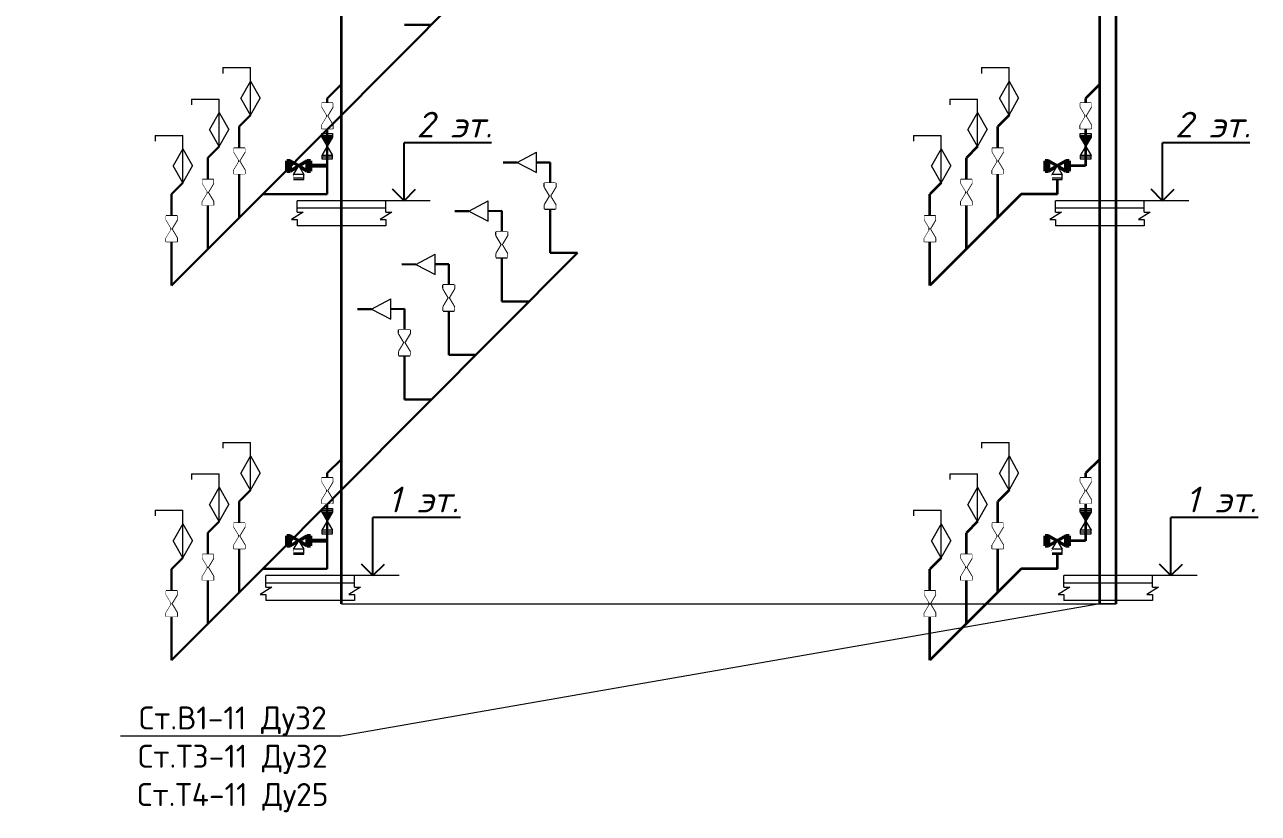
# Model space of a CAD drawing. Header units: millimetres. Extents: x -10178924 to 11692288, y -947381 to 58396.
# Drawn here: x 308076 to 317007, y -561091 to -555382 of the extents above; entities that cross this region are included whole.
import ezdxf
from ezdxf import colors
from ezdxf.entities.mleader import LeaderData, LeaderLine
from ezdxf.math import Vec2, Vec3

# ---------------------------------------------------------------- set-up
doc = ezdxf.new("R2010")
doc.units = ezdxf.units.MM
for name, color, linetype, lineweight in [('!Т3', 1, 'Continuous', 35), ('!Т4', 30, 'Continuous', 35), ('_К1', 30, 'Continuous', 50), ('Oborudowanie', 7, 'Continuous', 13), ('ВК_В1', 5, 'Continuous', 30), ('ВК_Т3', 1, 'Continuous', 35), ('МИП-M-Text', 7, 'Continuous', 0), ('Перекрытие ВК', 7, 'Continuous', 20)]:
    doc.layers.add(name, color=color, linetype=linetype, lineweight=lineweight)
for name, color, linetype in [('_надписи_вода', 7, 'Continuous'), ('PDF __В1_25_сталь', 5, 'Continuous'), ('ВК_Выноски', 7, 'Continuous')]:
    doc.layers.add(name, color=color, linetype=linetype)
doc.styles.add('ОЛЬГА', font='isocpeui.ttf', dxfattribs={"height": 280})
doc.styles.add('ТЕКСТ', font='arial.ttf', dxfattribs={"height": 200})

# ---------------------------------------------------------------- blocks, each defined once
blk = doc.blocks.new('dj plocica')
at = {"lineweight": 13}
for p, q in [((35.36, 0), (-35.36, 0)), ((-35.36, -9.15), (-35.36, 0)), ((35.36, -9.15), (35.36, 0)), ((-30.54, -9.15), (-39.84, -15.09)), ((-35.36, -5.84), (35.33, -5.84)), ((-35.36, -9.15), (-30.54, -9.15)), ((40.18, -9.15), (30.87, -15.09)), ((35.36, -9.15), (40.18, -9.15)), ((-39.84, -15.09), (-35.36, -15.09)), ((-35.36, -15.09), (-35.36, -20)), ((30.87, -15.09), (35.36, -15.09)), ((35.36, -15.09), (35.36, -20)), ((35.36, -20), (-35.36, -20))]:
    blk.add_line(p, q, dxfattribs=at)
blk = doc.blocks.new('A$Cba312637')
for p, q in [((-111, 9), (-111, 28)), ((-111, 28), (0, 28)), ((0, 9), (-111, 9)), ((-111, -9), (-111, 9)), ((-111, 9), (0, 9)), ((0, 28), (0, 9)), ((0, 9), (0, -9)), ((0, -9), (-111, -9)), ((-56, -102), (-111, -9)), ((-111, -9), (0, -9)), ((0, -9), (-56, -102))]:
    blk.add_line(p, q)
at = {"extrusion": (0, 0, -1)}
for p, q in [((-56, -102), (-111, -195)), ((0, -195), (-56, -102)), ((0, -195), (-111, -195)), ((-111, -195), (-111, -213)), ((-111, -195), (0, -195)), ((0, -213), (-111, -213)), ((-111, -213), (-111, -232)), ((-111, -213), (0, -213)), ((-111, -232), (0, -232)), ((0, -213), (0, -195)), ((0, -232), (0, -213))]:
    blk.add_line(p, q, dxfattribs=at)
at = {"layer": 'Oborudowanie', "color": 7}
for p, q in [((-111, 28), (0, 28)), ((-111, 9), (0, 9)), ((0, 28), (0, -9)), ((0, -9), (-111, -195)), ((-111, -9), (0, -195)), ((0, -9), (-111, -9)), ((0, -195), (-111, -195)), ((0, -213), (-111, -213)), ((-111, -232), (0, -232)), ((0, -232), (0, -195))]:
    blk.add_line(p, q, dxfattribs=at)
blk = doc.blocks.new('A$C766B7461')
at = {"color": 0, "linetype": 'ByBlock'}
for p, q in [((0, 3), (1, 3)), ((0, 0), (0, 3)), ((1, 0), (0, 0)), ((0.5, 3), (0.5, 0)), ((6, 3), (1, 0)), ((6, 0), (1, 3)), ((1, 3), (1, 0)), ((7, 3), (6, 3)), ((6, 3), (6, 0)), ((6, 0), (7, 0)), ((6.5, 0), (6.5, 3)), ((7, 0), (7, 3))]:
    blk.add_line(p, q, dxfattribs=at)
for points in [[(0, 3), (0.5, 3), (0.5, 0), (0, 0)], [(7, 3), (6.5, 3), (6.5, 0), (7, 0)]]:
    blk.add_wipeout(points, dxfattribs=at)
for points in [[(0.5, 3), (1, 3), (1, 0), (0.5, 0)], [(6.5, 3), (6, 3), (6, 0), (6.5, 0)]]:
    blk.add_wipeout(points, dxfattribs=at)
blk.add_wipeout([(1, 3), (3.5, 1.5), (1, 0)], dxfattribs=at)
blk.add_wipeout([(6, 3), (3.5, 1.5), (6, 0)], dxfattribs=at)
blk = doc.blocks.new('A$C58A93042')
at = {"layer": 'МИП-M-Text', "ltscale": 100}
h = blk.add_hatch(color=256, dxfattribs=at)
h.dxf.hatch_style = 1
h.paths.add_polyline_path([(100, -150), (350, 0), (100, 150)])
for p, q in [((100, 150), (0, 150)), ((0, 150), (0, -150)), ((50, 150), (50, -150)), ((100, -150), (600, 150)), ((100, 150), (600, -150)), ((100, -150), (100, 150)), ((600, 150), (700, 150)), ((600, -150), (600, 150)), ((650, -150), (650, 150)), ((700, 150), (700, -150)), ((0, -150), (100, -150)), ((700, -150), (600, -150))]:
    blk.add_line(p, q, dxfattribs=at)
blk = doc.blocks.new('_None')
blk = doc.blocks.new('A$C3a3dae78')
at = {"layer": 'Oborudowanie'}
for p, q in [((-301, 518), (0, 518)), ((-301, 518), (-301, 456)), ((0, 0), (0, 518)), ((0, 372), (-105, 186)), ((0, 372), (105, 186)), ((0, 0), (-105, 186)), ((0, 0), (105, 186))]:
    blk.add_line(p, q, dxfattribs=at)

msp = doc.modelspace()

# ---------------------------------------------------------------- linework, layer by layer
at = {"layer": '!Т3', "lineweight": 35, "ltscale": 100}
for p, q in [((315859.6, -555813.2), (315757, -555915.8)), ((315757, -555915.8), (315757, -556404.4)), ((315757, -556404.4), (315637.2, -556404.4)), ((315859.6, -558527), (315757, -558629.7)), ((315757, -558629.7), (315757, -559118.3)), ((315757, -559118.3), (315637.2, -559118.3))]:
    msp.add_line(p, q, dxfattribs=at)
for points in [[(315859.6, -556899.5), (315859.6, -554224)], [(315859.6, -559575), (315859.6, -556899.5)]]:
    msp.add_lwpolyline(points, dxfattribs=at)
at = {"layer": '!Т4', "lineweight": 35, "ltscale": 100}
for p, q in [((315202.5, -556037.4), (315120.9, -556118.9)), ((315120.7, -556778.8), (315120.9, -556118.9)), ((314975.3, -556264.5), (314893.8, -556346)), ((314893.6, -557005.9), (314893.8, -556346)), ((314711.9, -556527.9), (314630.3, -556609.5)), ((315291.4, -556608.1), (314630.1, -557269.4)), ((314630.1, -557269.4), (314630.3, -556609.5)), ((315552.8, -556608.1), (315291.4, -556608.1)), ((315202.5, -558751.2), (315120.9, -558832.7)), ((315120.7, -559492.6), (315120.9, -558832.7)), ((314975.3, -558978.3), (314893.8, -559059.9)), ((314893.6, -559719.8), (314893.8, -559059.9)), ((314711.9, -559241.8), (314630.3, -559323.3)), ((315291.4, -559322), (314630.1, -559983.2)), ((314630.1, -559983.2), (314630.3, -559323.3)), ((315552.8, -559322), (315291.4, -559322))]:
    msp.add_line(p, q, dxfattribs=at)
for p, q in [((311456.5, -556236.8), (310823.3, -556236.8)), ((310823.3, -556656.3), (310823.3, -556236.8)), ((316947, -556236.8), (316313.9, -556236.8)), ((316313.9, -556656.3), (316313.9, -556236.8)), ((310823.3, -556656.3), (310740.2, -556573.1)), ((310823.3, -556656.3), (310906.5, -556573.1)), ((316313.9, -556656.3), (316230.7, -556573.1)), ((316313.9, -556656.3), (316397, -556573.1)), ((311231.2, -558950.7), (310598, -558950.7)), ((310598, -559370.1), (310598, -558950.7)), ((317007.4, -558950.7), (316374.2, -558950.7)), ((316374.2, -559370.1), (316374.2, -558950.7)), ((310598, -559370.1), (310514.9, -559287)), ((310598, -559370.1), (310681.2, -559287)), ((316374.2, -559370.1), (316291.1, -559287)), ((316374.2, -559370.1), (316457.4, -559287))]:
    msp.add_line(p, q)
at = {"color": 0, "linetype": 'ByBlock'}
for p, q in [((311840.2, -556555.4), (311840.2, -556528.8)), ((311840.2, -556528.8), (311920.1, -556528.8)), ((311840.2, -556542.1), (311920.1, -556542.1)), ((311920.1, -556555.4), (311840.2, -556688.4)), ((311840.2, -556555.4), (311920.1, -556688.4)), ((311920.1, -556555.4), (311840.2, -556555.4)), ((311920.1, -556528.8), (311920.1, -556555.4)), ((311840.2, -556688.4), (311840.2, -556715)), ((311920.1, -556688.4), (311840.2, -556688.4)), ((311920.1, -556701.7), (311840.2, -556701.7)), ((311840.2, -556715), (311920.1, -556715)), ((311920.1, -556715), (311920.1, -556688.4)), ((311490.2, -556907.1), (311490.2, -556880.5)), ((311490.2, -556880.5), (311570, -556880.5)), ((311490.2, -556893.8), (311570, -556893.8)), ((311570, -556907.1), (311490.2, -557040.2)), ((311490.2, -556907.1), (311570, -557040.2)), ((311570, -556907.1), (311490.2, -556907.1)), ((311570, -556880.5), (311570, -556907.1)), ((311490.2, -557040.2), (311490.2, -557066.8)), ((311570, -557040.2), (311490.2, -557040.2)), ((311570, -557053.5), (311490.2, -557053.5)), ((311490.2, -557066.8), (311570, -557066.8)), ((311570, -557066.8), (311570, -557040.2)), ((311106.4, -557292.7), (311106.4, -557266.1)), ((311106.4, -557266.1), (311186.2, -557266.1)), ((311106.4, -557279.4), (311186.2, -557279.4)), ((311186.2, -557266.1), (311186.2, -557292.7)), ((311186.2, -557292.7), (311106.4, -557425.8)), ((311106.4, -557292.7), (311186.2, -557425.8)), ((311186.2, -557292.7), (311106.4, -557292.7)), ((311106.4, -557425.8), (311106.4, -557452.4)), ((311186.2, -557425.8), (311106.4, -557425.8)), ((311186.2, -557439.1), (311106.4, -557439.1)), ((311106.4, -557452.4), (311186.2, -557452.4)), ((311186.2, -557452.4), (311186.2, -557425.8)), ((310785.3, -557616.7), (310785.3, -557590.1)), ((310785.3, -557590.1), (310865.1, -557590.1)), ((310785.3, -557603.4), (310865.1, -557603.4)), ((310865.1, -557616.7), (310785.3, -557749.7)), ((310785.3, -557616.7), (310865.1, -557749.7)), ((310865.1, -557616.7), (310785.3, -557616.7)), ((310865.1, -557590.1), (310865.1, -557616.7)), ((310785.3, -557749.7), (310785.3, -557776.4)), ((310865.1, -557749.7), (310785.3, -557749.7)), ((310865.1, -557763.1), (310785.3, -557763.1)), ((310785.3, -557776.4), (310865.1, -557776.4)), ((310865.1, -557776.4), (310865.1, -557749.7))]:
    msp.add_line(p, q, dxfattribs=at)
at = {"layer": 'Oborudowanie'}
for p, q in [((311642.8, -556379.8), (311781.1, -556304.9)), ((311642.8, -556379.8), (311782, -556453.1)), ((310023.4, -556489.2), (310097.3, -556489.2)), ((315513.9, -556489.2), (315587.9, -556489.2)), ((311292.7, -556731.6), (311431, -556656.7)), ((311292.7, -556731.6), (311431.9, -556804.8)), ((310908.9, -557117.2), (311047.2, -557042.3)), ((310908.9, -557117.2), (311048.1, -557190.5)), ((310587.8, -557441.1), (310726.1, -557366.3)), ((310587.8, -557441.1), (310727, -557514.4)), ((310023.4, -559203.1), (310097.3, -559203.1)), ((315513.9, -559203.1), (315587.9, -559203.1))]:
    msp.add_line(p, q, dxfattribs=at)
for points in [[(311782, -556453.1), (311781.1, -556304.9)], [(311431.9, -556804.8), (311431, -556656.7)], [(311048.1, -557190.5), (311047.2, -557042.3)], [(310727, -557514.4), (310726.1, -557366.3)]]:
    msp.add_lwpolyline(points, dxfattribs=at)
at = {"layer": 'PDF __В1_25_сталь', "lineweight": 53}
for p, q in [((310266.4, -556404.4), (310146.6, -556404.4)), ((310266.4, -559118.3), (310146.6, -559118.3))]:
    msp.add_line(p, q, dxfattribs=at)
at = {"layer": 'ВК_В1'}
for p, q in [((310825.2, -555381.8), (311022.7, -555381.8)), ((310369.1, -555813.2), (310266.4, -555915.8)), ((310266.4, -555915.8), (310266.4, -556608.1)), ((309711.9, -556037.4), (309630.4, -556118.9)), ((309630.2, -556778.8), (309630.4, -556118.9)), ((309484.8, -556264.5), (309403.2, -556346)), ((309403, -557005.9), (309403.2, -556346)), ((311541.6, -556379.2), (311642.8, -556379.8)), ((311880.1, -556378.4), (311781.5, -556379)), ((311880.1, -557034.3), (311880.1, -556378.4)), ((309221.3, -556527.9), (309139.8, -556609.5)), ((309800.8, -556608.1), (309139.6, -557269.4)), ((309139.6, -557269.4), (309139.8, -556609.5)), ((310266.4, -556608.1), (309800.8, -556608.1)), ((311191.5, -556731), (311292.7, -556731.6)), ((311530.1, -556730.2), (311431.5, -556730.8)), ((311530.1, -557386), (311530.1, -556730.2)), ((311880.1, -557034.3), (312077.6, -557034.3)), ((310807.7, -557116.6), (310908.9, -557117.2)), ((311146.3, -557115.8), (311047.7, -557116.4)), ((311146.3, -557771.6), (311146.3, -557115.8)), ((310486.6, -557440.6), (310587.8, -557441.1)), ((310825.2, -557439.8), (310726.6, -557440.4)), ((310825.2, -558095.6), (310825.2, -557439.8)), ((311530.1, -557386), (311727.6, -557386)), ((311146.3, -557771.7), (311343.8, -557771.7)), ((310825.2, -558095.6), (311022.7, -558095.6)), ((310369.1, -558527), (310266.4, -558629.7)), ((310266.4, -558629.7), (310266.4, -559322)), ((309711.9, -558751.2), (309630.4, -558832.7)), ((309630.2, -559492.6), (309630.4, -558832.7)), ((309484.8, -558978.3), (309403.2, -559059.9)), ((309403, -559719.8), (309403.2, -559059.9)), ((309221.3, -559241.8), (309139.8, -559323.3)), ((309800.8, -559322), (309139.6, -559983.2)), ((309139.6, -559983.2), (309139.8, -559323.3)), ((310266.4, -559322), (309800.8, -559322))]:
    msp.add_line(p, q, dxfattribs=at)
at = {"layer": 'ВК_В1', "lineweight": 35}
for points in [[(310369.1, -556899.5), (310369.1, -554224)], [(310369.1, -559575), (310369.1, -556899.5)]]:
    msp.add_lwpolyline(points, dxfattribs=at)
at = {"layer": 'ВК_Т3', "color": 30, "true_color": 0xf26722}
msp.add_lwpolyline([(315977.6, -559575), (315977.6, -550532.3)], dxfattribs=at)
at = {"layer": 'Перекрытие ВК', "ltscale": 10}
for p, q in [((311013.1, -556656.3), (310690.1, -556656.3)), ((316503.6, -556656.3), (316180.7, -556656.3)), ((310787.8, -559370.1), (310464.8, -559370.1)), ((316564, -559370.1), (316241, -559370.1))]:
    msp.add_line(p, q, dxfattribs=at)

# ---------------------------------------------------------------- block references
at = {"layer": 'Oborudowanie', "xscale": 0.6651926821790214, "yscale": 0.6651926821790214, "zscale": 0.6651926821790214}
for p in [(309711.9, -556037.4), (315202.5, -556037.4), (309221.3, -556527.9), (314711.9, -556527.9), (309711.9, -558751.2), (315202.5, -558751.2), (309221.3, -559241.8), (314711.9, -559241.8)]:
    msp.add_blockref('A$C3a3dae78', p, dxfattribs=at)
at = {"layer": 'Перекрытие ВК', "ltscale": 10, "xscale": 9.079880111743641, "yscale": 9.079880111743641, "zscale": 9.079880111743641}
for p in [(310369.1, -556655.9), (315859.6, -556655.9), (310143.8, -559369.8), (315920, -559369.8)]:
    msp.add_blockref('dj plocica', p, dxfattribs=at)

# ---------------------------------------------------------------- texts
at = {"layer": '_надписи_вода', "char_height": 186.25, "width": 1051.452, "attachment_point": 2, "rotation": 0, "line_spacing_factor": 0.8, "style": 'ОЛЬГА'}
for s, insert in [('2 эт.', (311187.3, -556012.3)), ('2 эт.', (316677.9, -556012.3)), ('1 эт.', (310962, -558726.1)), ('1 эт.', (316738.2, -558726.1))]:
    msp.add_mtext(s, dxfattribs=dict(at, insert=insert))

# ---------------------------------------------------------------- next in the draw order: block references
at = {"layer": 'Oborudowanie', "xscale": 26.60770728717296, "yscale": 26.60770728717296, "zscale": 26.60770728717296, "rotation": 89.99999999999997}
for p in [(310307.2, -556135.1), (315797.7, -556135.1), (309670.3, -556462.5), (315160.8, -556462.5), (309443.1, -556689.6), (314933.7, -556689.6), (309179.7, -556953.1), (314670.2, -556953.1), (310307.2, -558849), (315797.7, -558849), (309670.3, -559176.3), (315160.8, -559176.3), (309443.1, -559403.5), (314933.7, -559403.5), (314670.2, -559666.9)]:
    msp.add_blockref('A$C766B7461', p, dxfattribs=at)

# ---------------------------------------------------------------- next in the draw order: wipeouts: each hides what was drawn before it
at = {"color": 0, "linetype": 'ByBlock'}
for points in [[(311920.1, -556715), (311920.1, -556701.7), (311840.2, -556701.7), (311840.2, -556715)], [(311570, -556880.5), (311570, -556893.8), (311490.2, -556893.8), (311490.2, -556880.5)]]:
    msp.add_wipeout(points, dxfattribs=at)
for points in [[(310097.3, -556501.5), (310097.3, -556489.2), (310023.4, -556489.2), (310023.4, -556501.5)], [(315587.9, -556501.5), (315587.9, -556489.2), (315513.9, -556489.2), (315513.9, -556501.5)], [(310097.3, -559215.4), (310097.3, -559203.1), (310023.4, -559203.1), (310023.4, -559215.4)], [(315587.9, -559215.4), (315587.9, -559203.1), (315513.9, -559203.1), (315513.9, -559215.4)]]:
    msp.add_wipeout(points).dxf.layer = 'Oborudowanie'

# ---------------------------------------------------------------- next in the draw order: block references
at = {"layer": 'Oborudowanie', "xscale": 0.6651926821790214, "yscale": 0.6651926821790214, "zscale": 0.6651926821790214}
for p in [(309484.8, -556264.5), (314975.3, -556264.5), (309484.8, -558978.3), (314975.3, -558978.3)]:
    msp.add_blockref('A$C3a3dae78', p, dxfattribs=at)
at = {"layer": 'Oborudowanie', "xscale": -0.2628197100955099, "yscale": 0.2628197100955099, "zscale": 0.2628197100955098, "rotation": 89.99999999999993}
for p in [(310266.4, -556170), (315757, -556170), (310266.4, -558883.8), (315757, -558883.8)]:
    msp.add_blockref('A$C58A93042', p, dxfattribs=at)

# ---------------------------------------------------------------- next in the draw order: leaders
at = {"layer": 'ВК_Выноски'}
ml = msp.add_multileader_mtext('Standard', dxfattribs=at)
ml.set_content('{\\fISOCPEUR|b0|i0|c204|p34;Ст.В\\fISOCPEUR|b0|i0|c0|p34;1-\\fISOCPEUR|b0|i0|c204|p34;11\\fISOCPEUR|b0|i0|c0|p34; \\fISOCPEUR|b0|i0|c204|p34;Ду32\\PСт.Т\\fISOCPEUR|b0|i0|c0|p34;3-\\fISOCPEUR|b0|i0|c204|p34;11\\fISOCPEUR|b0|i0|c0|p34; \\fISOCPEUR|b0|i0|c204|p34;Ду32\\PСт.Т4\\fISOCPEUR|b0|i0|c0|p34;-\\fISOCPEUR|b0|i0|c204|p34;11\\fISOCPEUR|b0|i0|c0|p34; \\fISOCPEUR|b0|i0|c204|p34;Ду25}', color=256, style='ТЕКСТ')
ml.set_leader_properties(lineweight=13)
ml.set_arrow_properties(name='NONE')
ml.build(insert=Vec2(0, 0))
ml.multileader.update_dxf_attribs({"text_left_attachment_type": 6, "text_right_attachment_type": 6, "dogleg_length": 100, "arrow_head_size": 199.6})
ctx = ml.context
ctx.base_point, ctx.char_height, ctx.arrow_head_size, ctx.landing_gap_size, ctx.plane_origin = Vec3(308868.1, -560533.7), 166.2982, 199.6, 0.0599, Vec3(361449.9, -568924.7)
ctx.left_attachment, ctx.right_attachment, ctx.text_align_type = 6, 6, 1
notes = []
notes.append((ctx, [(1, (1, 1, 0), (310364.9, -560533.7), (-1, 0), 66.5, [(2, [(310369.1, -559575), (315977.6, -559575), (315859.6, -559575)], 0, [])])]))
ctx.mtext.insert, ctx.mtext.width, ctx.mtext.alignment, ctx.mtext.flow_direction = Vec3(309583.3, -560317.5), 3013.635, 2, 5
for ctx, leaders in notes:
    for number, flags, end, landing, length, lines in leaders:
        leader = LeaderData()
        leader.index, (leader.has_last_leader_line, leader.has_dogleg_vector, leader.attachment_direction) = number, flags
        leader.last_leader_point, leader.dogleg_vector, leader.dogleg_length = Vec3(end), Vec3(landing), length
        for number, points, colour, breaks in lines:
            line = LeaderLine()
            line.index, line.vertices, line.color, line.breaks = number, Vec3.list(points), colors.encode_raw_color(colour), breaks
            leader.lines.append(line)
        ctx.leaders.append(leader)

# ---------------------------------------------------------------- next in the draw order: wipeouts: each hides what was drawn before it
at = {"color": 0, "linetype": 'ByBlock'}
for points in [[(311920.1, -556701.7), (311920.1, -556688.4), (311840.2, -556688.4), (311840.2, -556701.7)], [(311570, -556893.8), (311570, -556907.1), (311490.2, -556907.1), (311490.2, -556893.8)]]:
    msp.add_wipeout(points, dxfattribs=at)
for points in [[(310097.3, -556489.2), (310097.3, -556476.9), (310023.4, -556476.9), (310023.4, -556489.2)], [(315587.9, -556489.2), (315587.9, -556476.9), (315513.9, -556476.9), (315513.9, -556489.2)], [(310097.3, -559203.1), (310097.3, -559190.7), (310023.4, -559190.7), (310023.4, -559203.1)], [(315587.9, -559203.1), (315587.9, -559190.7), (315513.9, -559190.7), (315513.9, -559203.1)]]:
    msp.add_wipeout(points).dxf.layer = 'Oborudowanie'

# ---------------------------------------------------------------- next in the draw order: block references
at = {"layer": 'Oborudowanie', "xscale": 26.60770728717296, "yscale": 26.60770728717296, "zscale": 26.60770728717296, "rotation": 89.99999999999997}
msp.add_blockref('A$C766B7461', (309179.7, -559666.9), dxfattribs=at)

# ---------------------------------------------------------------- next in the draw order: wipeouts: each hides what was drawn before it
for points in [[(310097.3, -556476.9), (310060.3, -556415.3), (310023.4, -556476.9)], [(315587.9, -556476.9), (315550.9, -556415.3), (315513.9, -556476.9)], [(310097.3, -559190.7), (310060.3, -559129.1), (310023.4, -559190.7)], [(315587.9, -559190.7), (315550.9, -559129.1), (315513.9, -559190.7)]]:
    msp.add_wipeout(points).dxf.layer = 'Oborudowanie'

# ---------------------------------------------------------------- next in the draw order: linework, layer by layer
at = {"layer": 'Oborudowanie'}
for p, q in [((310023.4, -556478.4), (310097.3, -556478.4)), ((315513.9, -556478.4), (315587.9, -556478.4)), ((310023.4, -559192.2), (310097.3, -559192.2)), ((315513.9, -559192.2), (315587.9, -559192.2))]:
    msp.add_line(p, q, dxfattribs=at)
for points in [[(310023.4, -556501.5), (310097.3, -556501.5), (310097.3, -556476.9), (310023.4, -556476.9), (310060.3, -556415.3), (310097.3, -556476.9)], [(315513.9, -556501.5), (315587.9, -556501.5), (315587.9, -556476.9), (315513.9, -556476.9), (315550.9, -556415.3), (315587.9, -556476.9)], [(310023.4, -559215.4), (310097.3, -559215.4), (310097.3, -559190.7), (310023.4, -559190.7), (310060.3, -559129.1), (310097.3, -559190.7)], [(315513.9, -559215.4), (315587.9, -559215.4), (315587.9, -559190.7), (315513.9, -559190.7), (315550.9, -559129.1), (315587.9, -559190.7)]]:
    msp.add_lwpolyline(points, dxfattribs=at)

# ---------------------------------------------------------------- next in the draw order: block references
at = {"layer": '_К1', "xscale": -0.6651926821790214, "yscale": 0.6651926821790214, "zscale": 0.6651926821790214, "rotation": 270}
for p in [(310128.1, -556367.4), (315618.7, -556367.4), (310128.1, -559081.3), (315618.7, -559081.3)]:
    msp.add_blockref('A$Cba312637', p, dxfattribs=at)

# ---------------------------------------------------------------- next in the draw order: wipeouts: each hides what was drawn before it
for points in [[(310097.3, -556490.7), (310097.3, -556478.4), (310023.4, -556478.4), (310023.4, -556490.7)], [(315587.9, -556490.7), (315587.9, -556478.4), (315513.9, -556478.4), (315513.9, -556490.7)], [(310097.3, -559204.6), (310097.3, -559192.2), (310023.4, -559192.2), (310023.4, -559204.6)], [(315587.9, -559204.6), (315587.9, -559192.2), (315513.9, -559192.2), (315513.9, -559204.6)]]:
    msp.add_wipeout(points).dxf.layer = 'Oborudowanie'

# ---------------------------------------------------------------- next in the draw order: wipeouts: each hides what was drawn before it
for points in [[(310097.3, -556478.4), (310097.3, -556466.1), (310023.4, -556466.1), (310023.4, -556478.4)], [(315587.9, -556478.4), (315587.9, -556466.1), (315513.9, -556466.1), (315513.9, -556478.4)], [(310097.3, -559192.2), (310097.3, -559179.9), (310023.4, -559179.9), (310023.4, -559192.2)], [(315587.9, -559192.2), (315587.9, -559179.9), (315513.9, -559179.9), (315513.9, -559192.2)]]:
    msp.add_wipeout(points).dxf.layer = 'Oborudowanie'

# ---------------------------------------------------------------- next in the draw order: wipeouts: each hides what was drawn before it
for points in [[(310097.3, -556466.1), (310060.3, -556404.4), (310023.4, -556466.1)], [(315587.9, -556466.1), (315550.9, -556404.4), (315513.9, -556466.1)], [(310097.3, -559179.9), (310060.3, -559118.3), (310023.4, -559179.9)], [(315587.9, -559179.9), (315550.9, -559118.3), (315513.9, -559179.9)]]:
    msp.add_wipeout(points).dxf.layer = 'Oborudowanie'

# ---------------------------------------------------------------- next in the draw order: linework, layer by layer
at = {"layer": '!Т4', "lineweight": 35, "ltscale": 100}
for points in [[(315550.9, -556501.5), (315550.9, -556608.1)], [(315550.9, -559215.4), (315550.9, -559322)]]:
    msp.add_lwpolyline(points, dxfattribs=at)
at = {"layer": 'Oborudowanie'}
for points in [[(310023.4, -556490.7), (310097.3, -556490.7), (310097.3, -556466.1), (310023.4, -556466.1), (310060.3, -556404.4), (310097.3, -556466.1)], [(315513.9, -556490.7), (315587.9, -556490.7), (315587.9, -556466.1), (315513.9, -556466.1), (315550.9, -556404.4), (315587.9, -556466.1)], [(310023.4, -559204.6), (310097.3, -559204.6), (310097.3, -559179.9), (310023.4, -559179.9), (310060.3, -559118.3), (310097.3, -559179.9)], [(315513.9, -559204.6), (315587.9, -559204.6), (315587.9, -559179.9), (315513.9, -559179.9), (315550.9, -559118.3), (315587.9, -559179.9)]]:
    msp.add_lwpolyline(points, dxfattribs=at)
at = {"layer": 'ВК_В1'}
for p, q in [((312077.6, -554320.4), (309800.8, -556608.1)), ((312077.6, -557034.3), (309800.8, -559322))]:
    msp.add_line(p, q, dxfattribs=at)

# ---------------------------------------------------------------- next in the draw order: wipeouts: each hides what was drawn before it
at = {"color": 0, "linetype": 'ByBlock'}
for points in [[(311920.1, -556528.8), (311920.1, -556542.1), (311840.2, -556542.1), (311840.2, -556528.8)], [(311920.1, -556688.4), (311880.2, -556621.9), (311840.2, -556688.4)], [(311570, -557066.8), (311570, -557053.5), (311490.2, -557053.5), (311490.2, -557066.8)], [(311186.2, -557266.1), (311186.2, -557279.4), (311106.4, -557279.4), (311106.4, -557266.1)], [(311186.2, -557452.4), (311186.2, -557439.1), (311106.4, -557439.1), (311106.4, -557452.4)], [(310865.1, -557590.1), (310865.1, -557603.4), (310785.3, -557603.4), (310785.3, -557590.1)], [(310865.1, -557776.4), (310865.1, -557763.1), (310785.3, -557763.1), (310785.3, -557776.4)]]:
    msp.add_wipeout(points, dxfattribs=at)

# ---------------------------------------------------------------- next in the draw order: wipeouts: each hides what was drawn before it
for points in [[(311920.1, -556542.1), (311920.1, -556555.4), (311840.2, -556555.4), (311840.2, -556542.1)], [(311570, -557053.5), (311570, -557040.2), (311490.2, -557040.2), (311490.2, -557053.5)], [(311186.2, -557279.4), (311186.2, -557292.7), (311106.4, -557292.7), (311106.4, -557279.4)], [(311186.2, -557439.1), (311186.2, -557425.8), (311106.4, -557425.8), (311106.4, -557439.1)], [(310865.1, -557603.4), (310865.1, -557616.7), (310785.3, -557616.7), (310785.3, -557603.4)], [(310865.1, -557763.1), (310865.1, -557749.7), (310785.3, -557749.7), (310785.3, -557763.1)]]:
    msp.add_wipeout(points, dxfattribs=at)

# ---------------------------------------------------------------- next in the draw order: wipeouts: each hides what was drawn before it
for points in [[(311920.1, -556555.4), (311880.2, -556621.9), (311840.2, -556555.4)], [(311570, -557040.2), (311530.1, -556973.6), (311490.2, -557040.2)], [(311186.2, -557425.8), (311146.3, -557359.3), (311106.4, -557425.8)], [(310865.1, -557749.7), (310825.2, -557683.2), (310785.3, -557749.7)]]:
    msp.add_wipeout(points, dxfattribs=at)

# ---------------------------------------------------------------- next in the draw order: wipeouts: each hides what was drawn before it
for points in [[(311570, -556907.1), (311530.1, -556973.6), (311490.2, -556907.1)], [(311186.2, -557292.7), (311146.3, -557359.3), (311106.4, -557292.7)], [(310865.1, -557616.7), (310825.2, -557683.2), (310785.3, -557616.7)]]:
    msp.add_wipeout(points, dxfattribs=at)

doc.saveas('drawing.dxf')
